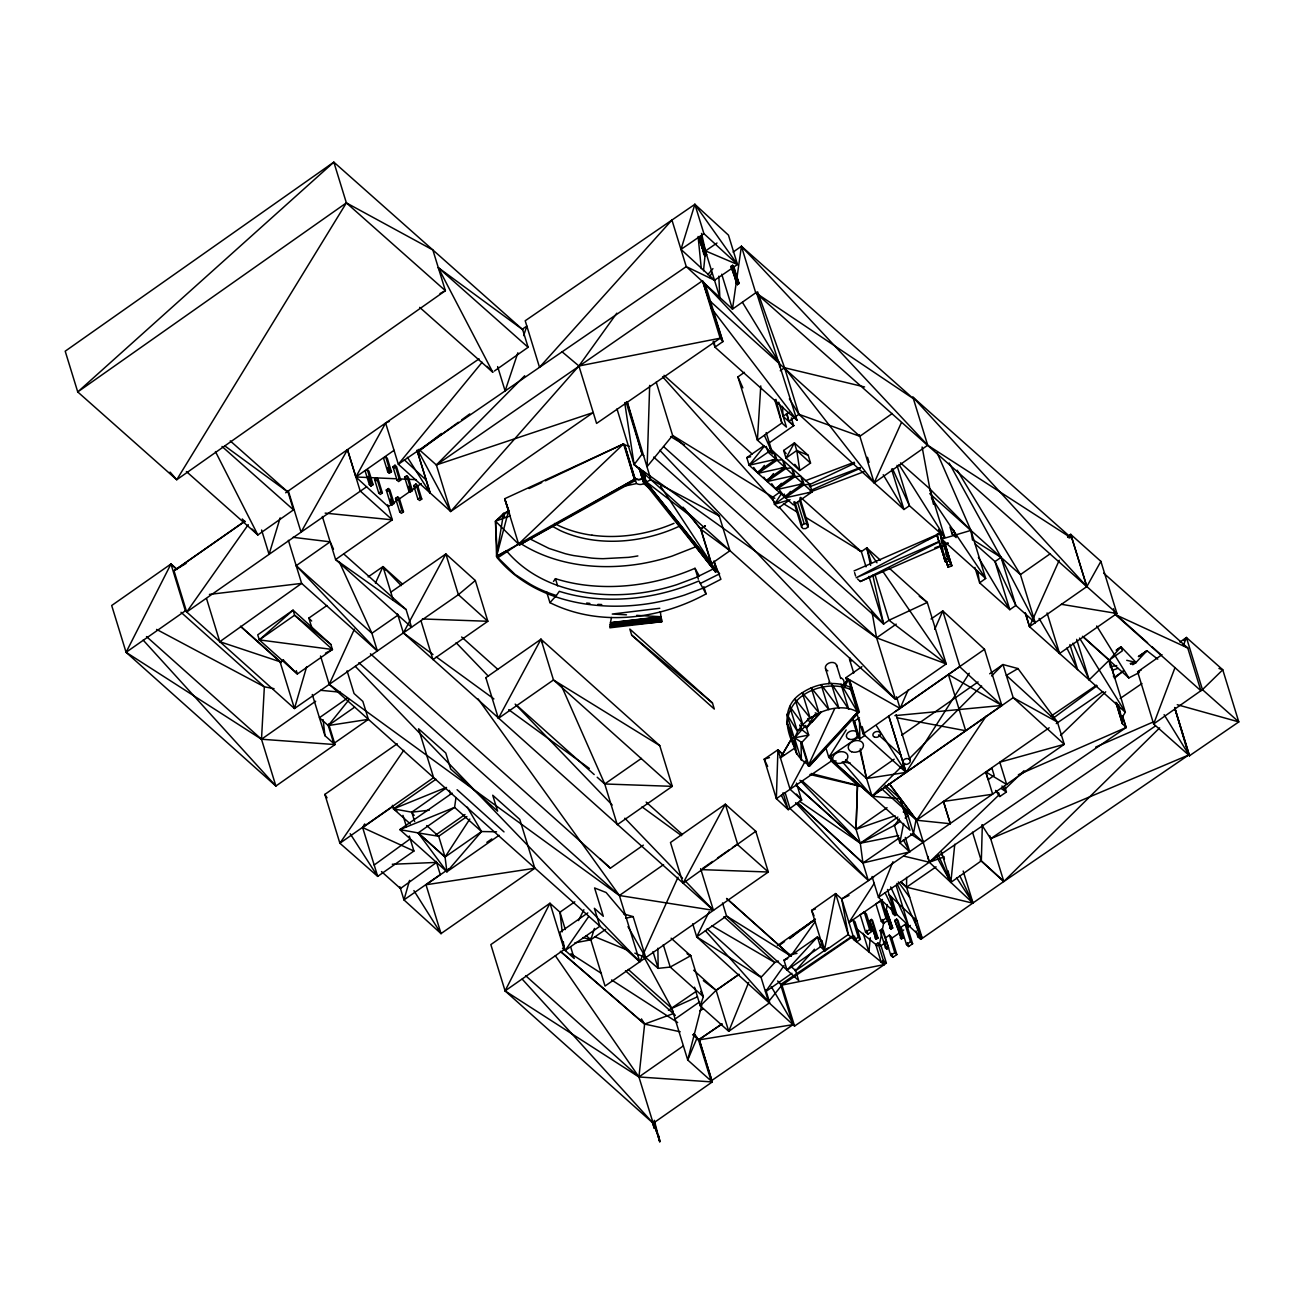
<?xml version="1.0" encoding="UTF-8"?>
<svg xmlns="http://www.w3.org/2000/svg" width="1304" height="1304" viewBox="0 0 1304 1304"><rect width="100%" height="100%" fill="white"/><g stroke="black" fill="none" stroke-linecap="round" stroke-linejoin="round"><path stroke-width="1.5" d="M906.622 877.38L906.557 887.209L922.27 938.326L920.754 939.32L917.804 936.761L916.011 930.942M653.516 1124.684L654.184 1127.716M659.335 1139.305C657.281 1129.036 660.769 1147.047 658.879 1136.208M982.336 824.715L981.341 860.836L1003.836 881.488L1188.661 755L1174.79 708.251M649.669 385.397L647.143 466.555L672.619 435.438L656.222 382.121M787.42 724.453C786.638 694.282 825.742 678.455 850.681 689.555M836.174 761.063L832.131 760.493L776.353 798.667L764.209 759.205L777.934 749.8L776.353 798.667L788.235 809.67L801.552 800.053L796.483 783.052M857.494 785.252L856.027 829.295L860.298 843.215L862.938 862.987L868.285 880.444L1064.26 744.323L1057.414 722.057L1017.984 668.561L1002.988 664.535L989.687 673.793M760.77 385.902L757.396 440.149L772.669 453.678L766.181 432.586M854.593 936.093L854.332 939.956L856.663 941.895L860.412 939.304L855.033 921.846L852.881 919.809L848.986 922.499L874.267 883.297M870.306 937.739L868.92 951.904L884.324 964.569L886.361 963.118L880.982 945.661L877.967 943.02L875.766 944.52L881.145 961.977L884.324 964.569L794.576 1026.069L696.711 936.859L692.685 923.786M703.508 270.808L705.105 254.883M954.772 844.242L950.844 882.4L981.325 860.836L972.507 832.164M560.541 912.702L549.962 903.248L490.842 944.601L505.088 990.893L638.927 1076.974L712.261 1081.945L699.205 1039.5L712.261 1081.945L653.174 1123.266L638.927 1076.974L644.632 1024.064L641.438 1018.897M455.976 797.559L454.591 807.388L418.144 832.914L399.872 829.621L452.178 793.142M736.385 281.631L732.473 309.146L686.279 266.603L714.543 280.262L737.493 264.5L728.463 235.144L694.885 204.32L737.493 264.5L705.513 250.906L701.536 233.432M736.956 277.703L741.422 246.26L913.387 398.682L755.733 292.829L741.422 246.26L733.109 252.096M610.516 622.904L610.272 624.355L661.275 618.373L661.079 616.955L610.516 622.904L661.275 618.373M610.125 626.344L609.848 627.811L661.845 621.698L661.666 620.28L610.125 626.344L661.845 621.698M701.275 237.556L705.024 255.861L698.585 237.621L700.134 236.546L701.275 237.556L719.841 297.475L718.83 276.155M732.163 267.401L731.006 266.391L737.445 284.614L733.712 266.326L732.555 265.299L731.006 266.391L737.445 284.614L739.009 283.522L733.712 266.326M873.582 877.119L841.716 898.978L848.219 934.544L824.258 951.398L835.603 893.55L841.732 898.978L854.348 939.956L868.904 951.92L863.183 933.273M879.336 945.172L883.884 921.977M886.166 910.371L887.307 904.568M903.607 823.46L899.809 842.824L909.752 851.887L862.922 862.987L797.901 803.231L862.938 862.987L899.401 837.853M905.514 813.761L906.264 809.898L916.207 818.961L923.411 842.498L910.567 833.794M610.353 624.616L610.044 626.083L661.584 620.036L661.503 618.715L610.353 624.616L661.584 620.036M611.527 617.493L610.419 622.66L661.014 616.711L660.297 611.657M799.89 497.916L808.268 525.137L807.828 527.175L805.693 528.609L803.101 528.625L801.585 527.207L802.041 525.17L794.853 501.828M701.764 1005.237L687.713 1059.989L712.261 1081.945M700.362 583.458L719.629 573.809L717.526 571.103L715.537 571.837L713.19 568.984L696.075 577.46L677.037 584.599A162.218 118.631 -17.1 0 1 647.615 591.869C598.177 600.296 540.215 591.054 506.457 550.81L496.563 556.352L495.504 521.192L503.54 513.417L508.495 511.135L496.563 556.352L515.096 574.477L530.109 584.127A148.02 108.248 -17.1 0 0 556.384 595.504L559.318 591.331A161.598 118.191 -17.1 0 0 586.8 597.46C624.763 602.546 663.834 596.075 698.895 580.948L706.051 593.907C659.074 619.693 598.96 627.126 549.929 602.644L546.604 591.788M409.57 880.396L403.963 899.907L441.013 933.599L426 884.764L449.032 868.725M306.685 666.637L294.459 708.545L185.364 610.81L170.954 564.013L111.688 605.512L126.08 652.31L275.894 786.051L334.981 744.584L328.657 723.981M280.164 517.851L269.064 554.363L186.684 612L174.002 570.761L244.859 521.192M714.543 280.262L680.981 249.39L694.885 204.304L525.202 320.768L539.514 367.32L671.935 220.05L686.263 266.619L398.323 464.24L450.695 511.494L593.238 412.537L436.351 464.957L418.845 449.326M582.986 937.56L590.81 939.76L594.477 928.415M517.884 352.781L505.121 390.939L497.623 366.571M523.637 335.617L526.832 326.082L521.91 329.456M1175.018 667.583L1153.649 723.964L1189.492 755.749L1238.784 721.911L1222.761 669.783L1186.428 637.509L1179.908 642.09M1183.559 645.024L1186.412 637.509L1202.451 689.637L1238.8 721.911L1177.267 704.714M748.675 982.401L728.74 1031.317L700.264 1005.84L694.527 987.209M872.05 876.516L878.472 897.331L892.979 861.732M697.232 1037.528L687.73 1059.989L671.837 1008.383L644.029 957.087M845.872 677.738L900.086 708.431L908.154 690.028M934.724 629.31L942.776 610.908L984.52 649.311L1001.814 705.48L872.034 796.19L828.806 757.396L826.084 748.545M1116.142 702.53L1122.353 723.655L1121.538 718.374L1125.336 712.212L1029.508 626.67L1059.239 560.264M1069.15 538.144L1070.796 534.444L1100.886 561.356L1116.925 613.483L1059.565 653.483L1039.076 618.406M901.374 422.675L874.185 482.839L903.965 509.489L909.442 505.756L897.022 465.365M678.047 877.168L639.775 961.798L329.227 684.372L320.507 655.961M354.427 629.164L329.244 684.372L619.384 895.506L713.418 910.339L605.056 986.052L590.353 938.261M375.422 583.165L382.968 566.604L402.643 584.208M834.658 708.724L808.187 765.741L809.344 766.263L859.352 711.968L849.458 679.824L848.317 679.303L842.906 685.17M844.894 686.654L848.317 679.303L858.195 711.43L859.352 711.968M578.52 920.575L583.882 909.703M778.455 961.097L774.804 962.499L761.047 977.364L696.711 936.859L709.229 911.577M312.292 694.494L324.957 735.684L334.981 744.568L261.485 739.238L126.08 652.31L170.954 564.013L177.002 569.408M522.203 979.125L653.174 1123.266L505.072 990.893L549.978 903.232L564.208 949.54L574.216 958.489L570.647 946.9M700.916 869.605L768.317 872.017L737.868 844.927L725.334 804.193L670.484 842.514L683.035 883.248L725.334 804.193L755.782 831.284L768.317 872.017L713.451 910.339L403.376 632.913L397.541 613.956M654.315 1120.299L659.808 1141.864L654.152 1122.565M485.854 677.672L498.372 718.406L540.964 639.237L659.759 745.611L672.293 786.345L617.281 824.715L604.746 783.981L561.388 685.643M801.683 799.971L790.094 789.279L805.334 760.966M421.257 483.572L388.266 506.669L355.878 476.987L385.642 423.001L479.09 358.861M1025.351 613.157L1029.508 626.67L1086.835 586.572L1100.886 561.356M288.347 490.94L301.045 532.179L347.483 449.668L355.894 476.987L396.074 478.764M409.309 836.011L413.922 851.039L377.687 876.386L362.642 827.551L364.647 824.03M780.411 757.901L792.131 737.787L780.411 757.885L794.984 747.925M709.197 277.524L712.196 272.536M170.107 472.097L176.741 479.742L445.381 290.694L432.846 249.944L346.375 202.886L77.735 391.933L333.84 162.136L346.375 202.886L176.741 479.742L77.735 391.933L65.2 351.2L333.84 162.136L522.659 329.602L528.104 347.304L494.363 371.037M952.083 533.955L954.055 530.744L949.98 527.126L952.083 533.955L956.158 537.59L954.055 530.744M800.884 723.524L806.524 727.958L814.918 714.478M846.166 729.93L828.822 757.396L858.13 737.347L854.381 721.193L852.653 719.629M969.279 673.239L906.084 772.392L866.573 778.488L845.693 759.759M790.028 499.66L778.553 507.941L774.511 504.306L781.683 493.271M469.799 819.059L445.055 857.021L446.913 871.74L399.872 829.621L454.591 807.388L481.551 831.544L496.531 831.789M881.814 788.904L916.598 820.216L986.427 715.749M403.751 750.354L339.888 843.232L377.671 876.386L350.157 833.696M587.778 912.914L559.693 932.49L565.219 950.453L588.756 916.419M186.684 612L248.265 524.648M553.483 581.47L555.439 578.683A161.598 118.191 -17.1 0 0 582.904 584.811C620.867 589.881 659.954 583.426 694.999 568.299L699.319 576.026M783.997 965.677L765.497 991.774L791.919 973.289M790.925 955.881L815.196 921.635M417.802 450.206L450.695 511.494L578.911 365.984L616.792 313.188M1184.097 640.671L1186.412 637.509M413.922 851.039L362.659 827.567L365.006 824.421M889.442 568.348L927.291 602.432L946.199 663.915L895.506 699.303L634.119 464.615L642.106 454.118L627.11 401.925M799.433 801.21L860.298 843.215L894.462 825.367L899.418 818.928M769.588 448.103L773.582 451.673L775.929 459.269L757.151 472.341L749.132 465.218L764.34 446.131M764.405 465.398L758.064 473.336L766.084 480.459L784.861 467.386L782.514 459.807L774.543 452.667L777.021 460.198L784.861 467.386L781.014 468.397M773.5 473.548L767.176 481.502L775.179 488.625L793.957 475.552L791.626 467.957L783.639 460.817L786.051 468.364L793.957 475.552L767.176 481.502L786.051 468.364L791.626 467.957M781.389 483.311L776.32 489.668L784.323 496.791L803.101 483.719L800.77 476.139L792.783 469L795.114 476.596L803.101 483.719L799.27 484.729M808.333 492.847L812.164 491.852L804.177 484.729L801.846 477.134L809.833 484.273L812.164 491.852L793.386 504.925L785.383 497.802L790.452 491.445M347.076 670.827L354.052 693.5L362.854 701.405L368.396 719.352L333.791 743.508L328.266 725.546L349.113 699.612M705.366 930.681L768.529 1001.635L781.944 985.091L851.773 937.25M482.138 362.251L398.323 464.24L385.609 423.001L389.374 421.404M794.707 737.803L805.742 725.431L808.708 735.048L801.748 742.53L794.707 737.803L808.708 735.048L801.65 729.49L799.727 724.975M467.272 807.143L481.551 831.544L446.93 871.74L499.122 835.31M707.73 274.704L712.946 268.64M814.478 949.214L795.652 970.649L791.3 966.737M1121.065 646.817L1109.329 660.085L1122.304 650.875L1121.065 646.817L1116.191 650.272L1121.081 646.817L1136.077 662.448L1146.917 650.712L1157.756 659.172M843.036 685.236L848.317 679.303M809.344 766.263L858.195 711.43L849.458 679.824M549.929 602.644L556.4 595.504M787.045 970.078L817.461 936.924L821.96 940.999L824.992 950.861L820.493 946.785L817.461 936.924L784.014 960.217L787.045 970.078L820.493 946.785L821.96 940.999L821.194 941.553M821.39 711.756L811.691 722.269L807.241 720.167M858.195 711.43L808.187 765.741L801.21 743.052M806.524 727.958L821.308 711.935M450.679 511.51L436.367 464.941L524.697 375.748M843.085 762.596L872.034 796.19L904.748 763.28M909.018 758.993L981.619 685.986M991.594 675.977L1002.972 664.518L1013.192 697.656L1064.276 744.323L999.809 762.204L1006.672 784.47L985.824 771.952L992.686 794.217L943.477 801.471L950.339 823.737L916.565 820.232L1049.182 727.795M1159.647 727.876L1003.819 881.488L922.287 938.326M1072.947 643.198L1089.15 679.889L1109.296 660.101L1083.689 637.2M999.288 794.625L929.312 862.237L878.472 897.331M1005.107 789.001L1024.064 770.68M1060.511 735.472L1105.71 691.805M713.891 561.013L720.916 579.286L705.382 587.273L684.518 595.08A177.915 130.107 -17.1 0 1 652.244 603.067C598.014 612.309 534.444 602.171 497.427 558.03L518.617 544.029L623.557 443.93L624.502 445.023L635.39 480.442L519.416 544.99L495.504 521.192L508.495 511.135M332.422 649.49L259.3 639.889L293.058 610.174L330.857 644.437L332.422 649.49L297.345 673.989L259.3 639.889L257.736 634.836L293.058 610.174L294.606 615.243L332.422 649.49L325.446 653.19M1114.415 678.373L1123.689 670.5M1140.674 656.075L1146.852 650.826L1138.539 656.466M390.841 592.163L445.87 553.956L475.324 580.524L458.389 594.689L294.459 708.545L280.034 661.747L241.224 626.979M1067.846 536.792L1070.78 534.461L1086.835 586.572L1116.925 613.483L1061.391 604.306M441.453 433.466L417.557 452.032L458.356 422.268M793.354 935.848L814.315 919.858M755.782 831.284L683.035 883.248M789.735 938.733L792.946 936.288M802.596 928.953L813.826 920.412M1053.061 718.292L1097.071 685.774M1067.634 536.759L1070.78 534.461L1086.819 586.588L755.733 292.829L732.473 309.146L721.731 274.231M461.6 419.888L469.782 413.922M779.711 945.09L784.584 941.537M789.442 938L815.407 919.108L777.38 945.628M413.727 485.593L415.927 483.996L417.606 485.512L421.762 499.041L419.692 500.508L417.899 499.139L413.727 485.593L415.52 486.979M417.899 499.139L420.1 497.541L415.927 483.996M780.118 491.885L772.408 497.476L774.511 504.306L788.089 500.231M774.511 504.306L785.301 496.482M374.199 865.008L410.222 838.863M984.52 649.311L863.15 733.907L905.938 772.278L876.451 725.872M392.015 504.925L394.069 503.458L389.896 489.929L388.396 488.544L386.277 490.043L390.45 503.588L392.015 504.925L390.222 499.139M894.772 920.396L896.598 919.092L897.967 920.331L903.33 937.788L901.439 939.059L894.772 920.396L899.059 931.3M900.151 937.853L901.961 936.549L896.598 919.092M390.45 503.588L392.553 502.089L388.396 488.544M206.554 598.634L219.789 641.698L301.632 583.393L288.38 540.329M392.928 466.685L394.982 465.218L396.53 466.571L400.703 480.1L398.616 481.583L397.084 480.214L392.928 466.685L394.46 468.054M397.084 480.214L399.138 478.747L394.982 465.218M403.49 511.869L401.404 513.352L399.709 511.869L395.552 498.324L397.638 496.873L399.317 498.34L403.49 511.869L401.795 510.402L397.638 496.873M230.254 440.899L288.054 492.162L293.498 509.864L257.866 534.95L186.39 471.543M705.415 253.742L703.867 254.834L700.134 236.546L706.572 254.769L705.024 255.861L698.585 237.621L699.726 238.648M382.365 492.977L380.312 494.428L378.763 493.042L374.607 479.497L376.693 478.046L378.209 479.448L382.365 492.977L380.866 491.575L376.693 478.046M737.852 282.495L736.304 283.587L732.555 265.299L739.009 283.522L732.913 269.195M975.392 544.143L995.034 561.6L1015.832 605.447L1035.213 622.693L1020.429 574.624L1001.048 557.362L995.017 561.6L1009.801 609.685L1015.832 605.447L1001.048 557.362L949.149 463.018M1218.947 668.463L1222.777 669.783L1202.451 689.637L1153.649 723.964L1137.626 671.837L1162.027 654.673M339.333 561.942L371.901 633.255L377.378 650.957L296.187 565.692L330.156 541.828L333.482 549.147M315.666 701.226L261.485 739.238L275.894 786.051L143.163 640.101M769.327 442.789L793.696 425.674L791.332 417.899M783.639 450.483L794.429 442.904L808.236 455.357L810.534 463.083L799.776 470.499L785.986 458.079L783.639 450.483L786.133 453.564M808.236 455.357L796.76 450.499L785.986 458.079L794.429 442.904L796.76 450.499L799.776 470.499L794.821 464.338M789.36 398.828L798.896 414.297L859.841 436.302L892.295 413.498M392.406 805.334L393.498 808.887L411.754 812.18L446.555 787.795M867.845 934.202L871.789 931.447L866.41 913.99L864.21 912.018L860.216 914.772L865.579 932.23L867.845 934.202L866.655 930.322M885.4 937.951L889.393 935.164L891.496 937.12L896.859 954.577L892.914 957.299L890.779 955.408L883.248 930.42L881.944 929.198L880.086 930.453L885.449 947.91L886.785 949.133L888.611 947.878L881.944 929.198M890.779 955.408L894.772 952.621L889.393 935.164M243.995 521.893L174.002 570.744L186.13 563.409M285.657 492.798L385.642 422.985M355.878 476.987L394.052 450.32M126.08 652.31L185.364 610.81M301.045 532.179L366.636 486.799M387.695 504.844L392.325 519.84L335.601 559.546L411.542 627.224L406.082 609.522L343.816 554.021M259.3 639.889L294.606 615.243L330.857 644.437M775.929 399.35L781.862 423.018L757.396 440.149L737.917 376.905L744.454 372.341M780.265 370.743L784.568 367.744L864.585 386.962M347.451 698.113L319.431 717.722L328.249 725.562L368.396 719.352M757.608 291.819L784.568 367.744L798.896 414.297L788.855 421.322L793.712 425.658M683.035 507.158L700.655 529.098L705.317 525.838L700.655 529.098L711.316 563.768L729.947 550.728L719.286 516.074M441.013 933.599L534.803 868.252L519.791 819.417L492.716 795.228L497.623 811.153L450.695 768.969L445.789 753.027L418.568 728.789L433.596 777.624L339.888 843.232L324.859 794.397L397.215 743.753M362.642 827.567L392.325 806.817M978.424 557.395L1009.801 609.685L979.614 582.823L985.677 578.471L941.602 539.074L944.634 536.955L929.85 488.87L922.124 447.011M1067.503 536.743L1070.796 534.444M1050.388 553.646L1020.429 574.608L957.185 470.222M370.417 653.777L610.37 868.203L643.345 845.122M562.203 931.855L559.97 912.181L574.819 901.797M663.573 864.634L619.384 895.506L639.775 961.798L355.307 666.36M895.392 711.609L959.907 666.523M505.088 990.893L564.208 949.54L563.312 941.684M590.81 939.76L605.692 929.361M702.563 868.448L712.554 861.471M717.526 857.999L729.18 849.866M732.489 847.551L737.493 844.063M860.069 751.022L866.557 778.488L894.153 759.221M696.711 936.859L726.54 916.011L791.218 956.223L726.572 898.44L791.202 956.239L787.812 953.99M668.43 1010.339L696.222 991.333M675.097 1019.011L699.71 1001.798M525.593 975.653L638.927 1076.974L683.247 1045.971M795.212 970.975L828.252 947.845M371.021 486.066L373.091 484.632L368.918 471.086L367.304 469.652L365.169 471.086L369.342 484.615L371.021 486.066L368.054 476.4M378.763 493.042L380.866 491.575M404.615 477.15L406.669 475.716L408.25 477.101L412.406 490.646L410.287 492.097L408.771 490.695L404.615 477.15L406.114 478.552M408.771 490.695L410.841 489.261L406.669 475.716M399.709 511.869L401.795 510.402M328.249 725.562L354.639 707.143M766.23 446.441L768.105 452.146L775.929 459.269L749.132 465.218L746.801 457.622L764.03 445.642M485.822 677.689L540.964 639.237L542.578 642.953M784.209 494.004L785.383 497.802L804.177 484.729L809.833 484.273M498.372 718.406L553.483 679.971L659.759 745.611M435.992 779.238L393.498 808.871L410.19 823.818M435.617 835.065L464.99 814.56M466.881 816.581L438.682 836.271L418.144 832.914L446.913 871.74M481.567 831.544L445.055 857.021L418.128 832.914L445.055 857.021L438.682 836.271L426.701 825.562M486.848 842.351L491.82 838.912M597.216 777.249L604.73 783.981L641.405 758.406M896.207 624.127L876.581 637.819L634.119 464.615L616.988 408.902M565.219 950.453L599.889 926.264L594.363 908.301L603.328 916.288L594.591 887.959L606.115 892.506L625.545 915.489M901.667 735.228L978.081 681.91M866.329 777.738L872.017 796.206L1013.175 697.673L1057.414 722.057L1006.346 675.39L1017.984 668.561M887.046 807.681L856.027 829.295L802.074 780.77M898.635 835.571L860.298 843.215L795.88 785.252L860.298 843.215L897.853 817.054M917.804 936.761L919.418 935.636L922.254 938.326L896.907 883.395M301.028 532.179L269.064 554.363L261.582 529.994M436.351 464.957L702.497 280.767L722.889 341.599L714.951 347.157L797.021 420.279L756.369 292.129M311.754 627.566L308.852 618.08L326.978 605.496M368.135 576.906L382.968 566.604L401.257 585.626M280.181 662.253L283.522 659.938M397.948 615.162L371.901 633.255L296.171 565.692M876.223 939.32L877.999 938.081L872.62 920.624L871.398 919.434L869.572 920.689L876.223 939.32L869.572 920.689M905.123 924.357L901.097 927.144L906.476 944.601L908.595 946.525L912.621 943.754L907.258 926.296L905.123 924.357L910.502 941.814L912.621 943.754M906.476 944.601L910.502 941.814M385.642 456.807L383.555 458.258L387.712 471.787L389.342 473.254L391.461 471.787L387.304 458.258L385.642 456.807L389.815 470.337L391.461 471.787M387.712 471.787L389.815 470.337M936.076 866.834L906.557 887.209L900.999 882.026M880.575 945.971L885.563 942.547M890.485 939.124L903.721 929.98M906.997 927.714L910.322 925.416M749.132 465.218L768.105 452.146L773.582 451.673M880.379 560.166L866.736 547.892L861.325 551.625L857.869 549.538M774.788 498.324L672.636 435.438L883.607 623.997L889.002 620.248L927.291 602.432L919.239 596.238M861.928 666.67L845.856 677.738L847.062 681.617M931.056 618.976L942.776 610.908L960.054 667.077L1001.798 705.48L894.87 715.635M852.881 919.809L858.26 937.266L854.348 939.956L848.219 934.544L835.619 893.55L811.642 910.404L824.258 951.398M680.981 249.406L703.915 233.66L694.885 204.304M705.513 250.906L716.988 243.033M903.248 811.984L906.264 809.898L916.174 818.961L913.501 833.435L899.809 842.824L894.251 824.731M894.462 825.367L900.542 821.194M905.106 818.048L908.154 815.962L904.389 812.506L900.102 798.602M1113.29 676.026L1114.464 677.249L1122.777 671.56M1132.736 664.714L1136.077 662.448L1126.737 660.313M848.986 922.499L882.498 899.499M780.346 983.672L792.962 1024.651L711.12 1080.934L698.504 1039.956L721.894 1023.868M883.493 923.411L888.089 920.249L886.003 918.212L880.64 900.754L875.946 903.965L881.308 921.423L883.493 923.411L882.286 919.532M1056.256 723.59L1102.988 691.609M1120.169 698.471L1141.962 683.54M1122.565 715.863L1126.134 727.534L929.312 862.237L903.851 856.125M981.912 825.106L990.665 838.733L1155.36 726.035M865.579 932.23L869.589 929.475L864.21 912.018M1051.024 716.124L1096.55 685.17M1138.441 656.548L1146.852 650.826M881.308 921.423L886.003 918.212M874.935 938.146L876.777 936.891L871.398 919.434M881.145 961.977L883.346 960.477L877.967 943.02M859.434 717.77L854.381 721.193L859.841 738.895L864.878 735.472L862.156 726.621M915.392 921.863L916.891 920.869L889.198 894.903L891.349 896.956L896.712 914.414L894.919 915.571L892.767 913.566L894.56 912.36L887.519 889.475M884.813 912.555L890.876 929.263L892.686 928.04L886.149 909.393L892.686 928.04M885.449 947.91L887.323 946.655M369.342 484.615L371.461 483.197L367.304 469.652M802.041 525.17L804.177 523.735L806.752 523.719L808.268 525.137M692.603 1034.659L698.488 1039.907L721.96 1024.113M780.607 984.487L852.669 935.816M789.164 412.325L783.117 416.237L782.433 406.343M889.572 928.073L891.512 926.851M519.416 544.99L634.461 479.35L624.502 445.023M518.617 544.029L504.681 498.731L623.557 443.93L634.461 479.35L496.563 556.352L503.54 513.417L504.713 517.215M703.361 980.657L716.124 990.339L739.075 974.3L716.108 990.339L700.264 1005.84L703.329 996.712L690.712 955.718L670.223 967.063L658.161 968.367L645.773 957.609L634.82 953.126M638.976 467.843L642.986 480.883L715.537 571.837L717.086 570.989L714.168 561.551M699.71 1010.763L703.28 1008.84M440.002 293.53L445.381 290.694L346.375 202.886M693.663 518.438L644.225 480.247L642.986 480.883L639.938 469.505M1082.45 636.303L1128.84 677.933L1139.354 672.505M653.695 457.085L719.417 516.074L650.908 479.676L645.871 482.252L643.491 474.526M787.632 958.391L784.014 960.217L787.551 958.44M926.688 540.247L941.081 533.01L856.157 577.753L939.434 541.356M857.559 578.992L860.363 581.502L939.581 541.649M1132.573 664.16L1136.061 662.432L1130.258 663.394M1137.626 671.837L1141.179 670.077M841.716 898.978L849.002 895.44M529.098 488.544L541.812 482.529M545.447 480.817L623.557 443.93M808.839 484.974L854.642 463.327M696.417 546.539L672 556.14A167.841 122.739 -17.1 0 1 641.552 563.67C600.606 570.549 556.074 566.034 520.459 543.409M628.235 969.41L671.837 1008.383L697.444 996.81M810.371 490.565L860.33 468.234M854.055 570.924L941.032 532.912M860.363 581.502L940.966 546.278M944.634 544.681L948.301 543.067L944.471 544.42M1018.359 774.723L1126.151 727.518L1122.19 716.271M1095.735 747.062L1153.258 721.96M990.665 838.733L1188.661 755M446.31 787.404L393.498 808.887L396.872 810.974M629.245 446.229L624.697 444.941L634.983 478.372L638.357 479.644L642.66 478.878L641.323 479.301L642.644 478.845L639.237 467.745M815.407 908.969L811.642 910.404L814.022 915.75M805.432 480.72L854.316 462.235M809.409 486.832L860.184 467.647M810.534 491.901L864.585 471.477M807.616 718.748L818.831 714.527L815.277 712.848M940.249 533.222L936.679 534.542L945.644 562.122L949.019 560.899L940.249 533.222L944.471 559.84L948.024 558.536L942.939 541.323M509.978 515.944L495.504 521.192L497.427 558.03M944.259 856.842L929.296 862.237L922.727 840.852M934.886 547.778L940.64 545.757M895.082 815.75L856.027 829.295L857.478 785.252L853.24 778.455M642.644 478.845L641.079 479.367A8.052 5.884 -17.1 0 1 639.514 479.611A6.553 4.792 -17.1 0 1 636.499 479.204A11.459 8.378 -17.1 0 1 635.553 478.731L634.95 478.323M1112.491 670.174L1117.936 668.398M1130.633 664.225L1136.077 662.448M769.393 757.608L764.193 759.205L767.648 766.41M938.652 529.457L941.602 539.074L970.893 530.402L985.677 578.471L931.349 497.737M772.082 460.263L775.929 459.269M622.562 486.473L636.759 483.539A11.475 8.395 -17.1 0 0 637.705 484.028A4.254 3.113 -17.1 0 0 638.406 484.24A7.449 5.444 -17.1 0 0 640.704 484.469A8.036 5.884 -17.1 0 0 642.302 484.191L643.85 483.654L649.946 488.935M746.801 457.622L750.631 456.775M784.861 467.386L758.064 473.336L777.021 460.198L782.514 459.807M803.101 483.719L776.32 489.668L795.114 476.596L800.77 476.139M785.383 497.802L812.164 491.852M625.675 918.163L633.157 916.63L645.773 957.609L627.974 926.622M777.608 981.015L781.944 985.091L884.324 964.569L883.134 960.689M562.04 351.77L578.927 365.984L720.167 338.192L722.889 341.599L705.219 284.158L703.41 281.892M574.868 942.841L590.842 939.825M797.706 730.224L801.65 729.49L800.46 725.643M789.148 954.772L796.972 953.387M1110.91 666.54L1116.713 665.594M698.488 1039.907L693.94 1033.599L698.488 1039.956L792.962 1024.651M426 884.764L534.803 868.252M631.397 481.046L635.39 480.442L634.461 479.35M659.808 608.283L612.261 614.037L626.49 614.82M209.422 594.412L301.632 583.393L377.378 650.957M414.672 821.601L411.754 812.164L429.277 810.208M392.308 864.259L436.563 862.417L400.458 888.529L381.485 871.545M422.382 618.96L487.843 621.274L475.324 580.524M604.746 783.981L672.277 786.345L553.483 679.987L540.964 639.237M400.083 478.943L416.155 479.66M597.917 604.371L601.731 604.551M636.645 615.374L661.014 616.711M872.017 796.206L900.363 798.847L910.013 830.224L832.131 760.493L830.436 754.951M320.572 690.305L340.262 692.179M325.152 513.124L392.325 519.84M591.983 535.178C614.575 538.308 637.786 535.667 659.465 528.772A119.495 87.401 -17.1 0 0 674.005 523.312M586.686 603.035L589.897 603.41M293.074 537.313L330.156 541.828M842.205 761.927L850.273 763.084M896.696 717.705L965.693 730.729L948.415 674.559L1001.814 705.48M274.052 688.691L264.353 686.8L156.594 629.408M680.215 1031.79L644.632 1024.064L560.361 951.301M809.914 774.478L863.297 787.062M963.183 871.039L973.094 903.232L906.573 887.209L900.705 881.749M811.267 773.5L857.478 785.252L830.925 760.737M623.817 913.941L633.157 916.63M793.989 737.233L796.744 754.201L789.034 729.148L794.348 746.98C784.91 728.186 781.927 705.024 802.319 692.701C816.141 683.508 834.364 680.46 849.898 687.029L857.608 712.066C826.981 693.809 766.459 738.667 808.676 765.04L801.569 741.927M219.789 641.698L280.034 661.747M946.199 663.915L876.581 637.819L663.557 446.555M635.064 478.323L636.27 483.132M594.657 936.679L629.343 950.893M1115.327 614.591L1187.748 647.974L1200.902 690.729L1115.327 614.591L1113.534 608.756M554.542 523.442L558.911 525.708A122.657 89.699 -17.1 0 0 571.429 530.581A117.523 85.95 -17.1 0 0 592 535.227M687.192 953.843L690.712 955.734L671.136 938.212M711.919 925.824L774.804 962.499L723.85 916.679M551.543 525.871L560.084 530.483A122.657 89.715 -17.1 0 0 579.269 537.281A117.523 85.95 -17.1 0 0 593.19 540.003C615.798 543.034 638.976 540.459 660.655 533.548A119.495 87.401 -17.1 0 0 680.46 525.708M529.163 538.503L549 548.43L565.105 553.646A137.572 100.587 -17.1 0 0 573.613 555.569L591.397 558.063A128.053 93.627 -17.1 0 0 599.204 558.568A103.864 75.958 -17.1 0 0 603.149 558.683L628.479 557.346A136.741 99.968 -17.1 0 0 637.868 555.928M670.68 436.596L684.535 444.974M783.443 503.654L797.298 512.195M805.953 517.525L861.341 551.625L866.035 566.865M973.469 540.117L1001.048 557.362L1035.213 622.693M687.371 953.631L690.712 955.734M562.464 948.301L565.854 950.486M570.924 953.762L601.421 973.403M611.592 979.956L677.672 1022.548M1182.646 644.616L1187.732 647.958L1103.657 573.157M857.951 549.375L861.325 551.625L800.623 497.378M1001.423 788.659L1006.411 792.017L999.842 796.516L995.571 790.403M406.082 609.522L335.601 559.546L322.349 516.482M432.993 654.494L403.376 632.913L445.854 553.956L458.389 594.689L487.843 621.274L432.928 659.612L420.996 620.818M436.286 656.906L493.89 698.895M508.707 709.686L589.359 768.463M642.024 806.866L681.519 835.652M224.761 445.87L288.054 492.162M419.692 307.369L492.765 372.178L438.291 267.662L522.659 329.602M700.655 529.098L729.947 550.728M714.739 512.276L719.417 516.074M856.484 928.644L877.462 945.873M654.217 1128.204L652.342 1120.543M631.69 635.129L712.457 702.986L714.315 709.066L631.69 635.129L629.816 629.05L712.457 702.986M560.997 951.855L644.649 1024.064L673.451 1013.55L671.837 1008.383M399.138 478.747L400.703 480.1M386.277 490.043L387.842 491.396M783.199 416.53L793.696 425.674M395.552 498.324L397.247 499.807M410.841 489.261L412.406 490.646M883.346 960.477L886.361 963.118M900.51 462.887L929.85 488.87L970.893 530.386L972.507 540.101M438.291 267.662L528.104 347.304M222.022 446.473L293.498 509.864M798.879 414.297L874.169 482.855L927.698 445.218L912.914 397.149L1072.035 538.503L927.698 445.234L741.422 246.26M371.461 483.197L373.091 484.632M709.425 300.556L859.858 436.302M146.488 636.564L261.501 739.238L264.353 686.784L181.011 612.293M1114.366 613.092L1147.553 642.742M1152.068 646.784L1161.114 654.869M929.752 493.629L1001.048 557.362M664.013 375.291L752.066 453.955M878.537 734.902L900.624 754.69M885.155 785.236L900.363 798.847M869.589 929.475L871.789 931.447M461.616 636.988L497.932 669.474M646.148 802.09L682.465 834.576M517.427 705.937L594.2 774.56M358.828 662.742L619.384 895.506L478.014 698.83M693.646 970.209L716.124 990.339L728.74 1031.317L769.719 1002.694L765.709 989.654M240.474 626.164L281.289 662.644M586.213 935.669L590.745 939.711M625.496 970.795L675.342 1015.392M457.085 789.702L504.012 831.903M170.971 564.013L176.953 569.375M420.1 497.541L421.762 499.041M392.308 519.84L360.148 490.907L347.467 449.668M707.175 928.774L761.063 977.348M374.607 479.497L376.155 480.899M859.825 738.895L858.097 737.347L853.191 721.405M980.086 859.972L1003.819 881.504L989.72 835.619M901.961 936.549L903.33 937.788M796.76 450.499L810.534 463.083M923.428 842.498L913.501 833.435L906.264 809.898M392.553 502.089L394.069 503.458M703.915 233.66L737.493 264.5M880.086 930.453L881.406 931.675M599.905 858.602L610.37 868.203M790.094 789.279L777.934 749.8L783.737 755.146M643.801 455.683L642.106 454.102L626.148 402.235M404.273 459.79L426.212 480.1M959.793 875.783L973.077 903.232L929.296 862.237L927.926 856.402M878.456 897.331L922.27 938.326M894.772 952.621L896.859 954.577M777.934 749.8L783.671 755.195M858.26 937.266L860.412 939.304M916.891 920.869L914.055 918.179L920.754 939.32M896.712 914.414L894.56 912.36L885.09 892.702M876.777 936.891L877.999 938.081M880.64 900.754L882.726 902.792L890.876 929.263M283.196 660.003L297.345 673.989L296.301 670.615M487.077 366.359L492.765 372.178M242.267 518.959L245.103 521.861M252.194 529.131L257.866 534.95L215.437 451.575M1126.134 727.534L1122.369 723.655L1115.8 702.351M456.107 642.676L488.446 676.32M515.161 704.111L612.195 805.024M624.844 818.195L682.497 878.162M685.317 881.08L713.435 910.339L700.623 868.676M308.836 618.096L311.656 621.014M884.291 786.508L916.598 820.216L889.295 783.704L916.598 820.216M799.922 780.248L860.298 843.215M659.824 450.287L895.489 699.286L876.581 637.803L871.969 611.755M779.645 366.783L779.368 362.838L705.203 284.158L706.426 292.031M795.587 802.726L868.285 880.444L789.979 808.464L785.204 792.946M912.914 397.166L1086.819 586.588M662.579 376.726L775.13 502.643M779.205 507.191L883.607 623.997L872.8 575.211M796.467 794.087L801.552 800.053M684.437 508.642L700.851 529L711.511 563.654L645.855 482.236L644.388 472.456M642.79 470.94L646.23 482.121L717.086 570.989L713.858 561.731M784.552 367.744L874.169 482.855L859.401 434.77M641.356 470.923L644.225 480.247L715.537 571.837L709.963 563.409M646.23 482.121L715.537 571.837M710.81 307.451L797.021 420.279M1001.977 786.002L1006.411 792.017L1004.732 786.508M411.738 812.18L414.15 815.407M898.342 881.944L909.654 897.331M385.348 569.913L382.968 566.621L393.221 599.921M779.727 490.255L784.323 496.791M771.74 483.719L775.179 488.625M763.785 477.199L766.084 480.459M753.696 467.435L757.151 472.341M555.325 955.702L638.927 1076.974M870.632 565.447L866.752 547.892L876.973 562.806M882.645 571.103L946.215 663.915L889.018 620.248L874.951 574.559M705.513 556.678L707.746 560.052M660.623 486.262L711.511 563.654M941.129 853.761L944.438 858.88M956.549 877.641L973.094 903.216M324.859 794.397L327.06 797.82M407.386 457.28L430.238 493.271L417.117 450.597M898.994 464.583L944.618 536.955L909.442 505.756L892.539 468.804M413.906 890.616L441.013 933.599M1096.713 625.985L1128.84 677.933M1079.533 638.096L1125.336 712.212L1109.248 659.922L1114.464 677.265M1164.097 714.657L1189.492 755.749L1174.643 707.501L1189.46 755.749M742.449 302.332L779.368 362.838M883.216 474.737L903.965 509.489L891.529 469.098M857.608 712.066L841.031 684.225L848.741 709.278L831.267 683.345L838.977 708.398L821.112 684.584L828.822 709.637L811.235 687.746L818.945 712.799L802.319 692.701L810.028 717.738L794.984 699.025L802.693 724.079L789.702 706.377L797.412 731.414L786.882 714.201L794.592 739.238L786.654 721.927L789.817 731.674M771.169 986.476L794.56 1026.085L781.944 985.091M659.335 1139.158L659.596 1140.429M996.843 791.332L999.842 796.516L998.717 792.848M936.386 856.19L950.844 882.4L948.057 870.795M903.427 839.89L909.752 851.887L905.286 837.412M937.869 536.824L936.679 534.542L945.644 562.122L939.662 542.66M1066.884 648.072L1077.642 669.637L1069.932 644.535M700.721 991.399L703.329 996.712L670.223 967.063L663.28 944.715M948.35 558.503L951.822 565.822L948.285 567.305L943.134 551.804M781.373 795.244L788.235 809.67L783.036 792.75M945.824 554.021L949.019 560.899L948.024 558.536M890.665 886.899L908.415 925.351L896.19 885.595M938.277 855.098L950.844 882.4L941.423 851.822M737.917 376.905L742.872 387.875M764.388 435.389L772.669 453.678M937.071 452.667L970.893 530.386M700.492 240.441L706.572 254.769M656.531 1131.839L652.994 1121.896M945.367 558.242L948.285 567.305L946.492 561.47M509.587 514.151L504.681 498.731L508.967 511.021M1116.794 702.872L1121.538 718.374L1118.604 704.731M1076.696 639.351L1089.15 679.889M1047.079 612.945L1059.565 653.483M1025.384 613.157L1029.541 626.67M974.887 567.419L979.614 582.823L977.69 571.168M944.259 542.562L951.822 565.822L944.65 542.48L950.844 563.964L947.323 565.431L946.72 561.6M867.47 457.264L869.051 462.382M866.752 547.892L871.447 563.132M943.46 801.487L950.306 823.737M868.953 576.384L883.607 623.997M896.516 696.809L900.086 708.431M854.576 572.619L855.636 576.042M896.141 714.657L910.159 760.199M786.459 413.564L788.855 421.322L787.045 413.629M778.798 402.186L786.459 427.109L781.862 423.018L774.788 400.018M735.684 278.877L737.445 284.614M849.654 659.791L853.745 673.076M799.58 500.377L807.828 527.175M797.592 502.333L804.177 523.735M793.81 501.91L801.585 527.207M857.184 714.543L863.15 733.907M836.532 664.893L840.721 678.569M700.313 240.555L703.263 250.123M825.546 668.756L829.751 682.416M907.405 942.645L908.595 946.525M702.514 280.751L720.167 338.192L596.58 423.409L578.911 365.984M893.729 911.692L894.919 915.571M900.249 935.18L901.439 939.059M890.974 907.747L892.767 913.566M713.158 341.42L714.951 347.157L714.038 341.24M891.724 953.42L892.914 957.299M884.389 941.374L886.785 949.133M794.283 737.282L801.406 760.395L801.015 741.846M855.473 938.016L856.663 941.895M703.818 586.67L706.051 593.907M694.999 568.299L698.341 579.139M627.224 401.811L650.908 479.676M795.244 969.312L798.7 980.526L726.54 916.011L722.514 902.938M760.705 976.223L768.512 1001.651M555.439 578.683L557.656 585.92M652.994 951.61L658.178 968.367L657.868 948.236M559.97 912.181L565.3 929.54M417.003 450.206L430.238 493.271M408.494 486.294L410.287 492.097M387.565 467.451L389.342 473.254M449.358 790.403L450.532 794.185M436.237 861.422L440.279 874.576L403.963 899.907L399.92 886.769M402.952 815.342L406.424 826.622M652.375 1122.32L653.728 1126.623M641.747 470.923L644.225 480.247M659.694 1141.701L659.27 1139.614M642.513 478.812L643.72 483.621M929.85 488.87L933.468 504.322M939.793 531.347L941.602 539.074M1108.905 659.938L1110.584 667.729M654.412 1127.406L654.478 1128.416M860.265 748.855L866.557 778.488M656.319 1130.764L659.351 1140.136M943.672 542.48L944.275 546.311M624.714 402.626L634.119 464.631M323.115 719.71L324.957 735.684M698.096 236.497L701.308 268.689M859.466 719.694L859.841 738.895M851.17 661.193A3.879 2.836 -17.1 0 1 849.849 657.803M828.806 683.736A7.759 5.672 -17.1 0 1 829.458 681.699M840.672 677.754A7.759 5.672 -17.1 0 1 843.981 682.53M827.828 670.859A5.819 4.254 -17.1 0 1 828.562 663.247A5.819 4.254 -17.1 0 1 836.728 666.377M991.936 768.154L985.84 772.375L988.106 779.711L994.186 775.489L991.936 768.154M906.084 772.392L888.806 716.222L906.084 772.392M874.528 737.102A3.879 2.836 -17.1 0 0 880.461 734.119A3.879 2.836 -17.1 0 0 875.017 732.033A3.879 2.836 -17.1 0 0 874.528 737.102M904.357 764.177A3.879 2.836 -17.1 0 0 910.29 761.194A3.879 2.836 -17.1 0 0 904.846 759.107A3.879 2.836 -17.1 0 0 904.357 764.177M836.011 762.921A7.759 5.672 -17.1 0 0 847.861 756.939A7.759 5.672 -17.1 0 0 836.972 752.783A7.759 5.672 -17.1 0 0 836.011 762.921M851.577 751.756A7.759 5.672 -17.1 0 0 863.444 745.774A7.759 5.672 -17.1 0 0 852.555 741.617A7.759 5.672 -17.1 0 0 851.577 751.756M848.839 739.172A5.819 4.254 -17.1 0 0 857.739 734.69A5.819 4.254 -17.1 0 0 849.572 731.56A5.819 4.254 -17.1 0 0 848.839 739.172"/></g></svg>
